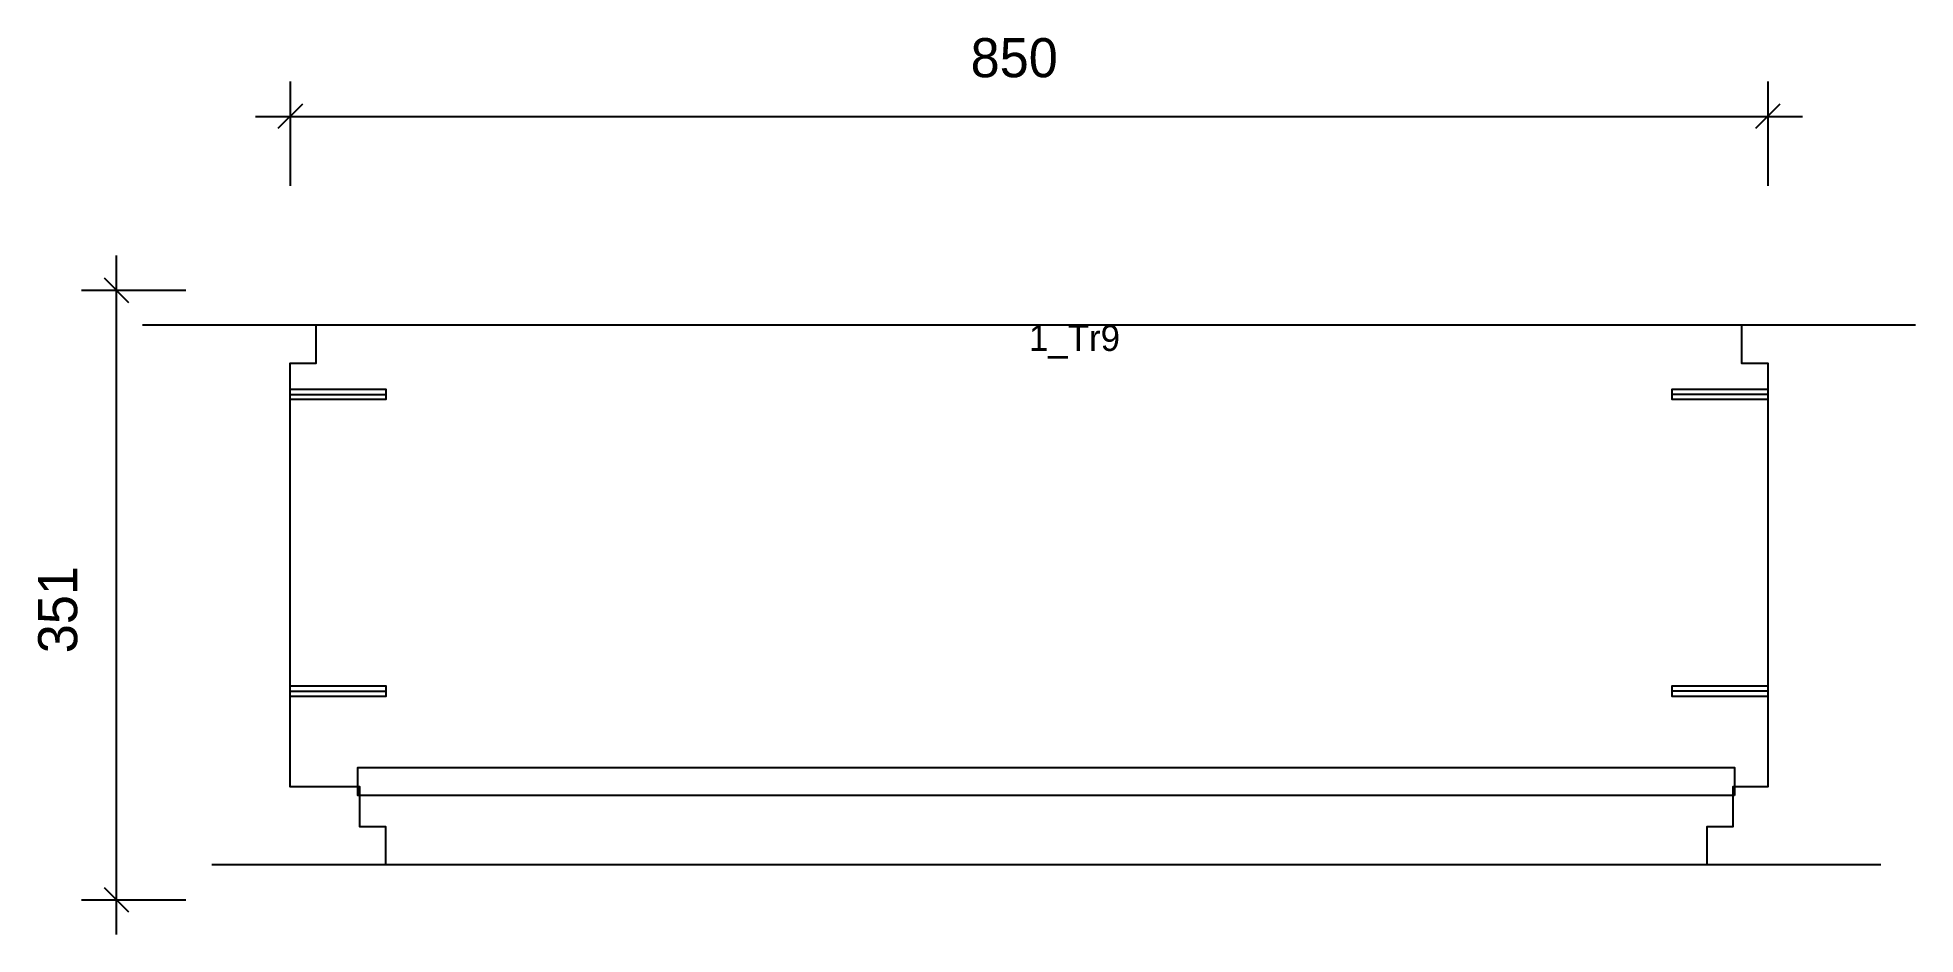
# Model space of a CAD drawing. Header units: millimetres. Extents: x -145 to 935, y -40 to 476.
import ezdxf
from ezdxf.enums import TextEntityAlignment as Align

# ---------------------------------------------------------------- set-up
doc = ezdxf.new("R2010")
doc.units = ezdxf.units.MM
for name, color, linetype in [('CONTOUR', 7, 'CONTINUOUS'), ('CUT_RISER', 7, 'CONTINUOUS'), ('DIMLINES', 7, 'CONTINUOUS'), ('DIMLINESTEXT', 7, 'CONTINUOUS'), ('DRILLINGSSIDE', 7, 'CONTINUOUS'), ('EXTRATREADBACKPROFILELINES', 7, 'CONTINUOUS'), ('EXTRATREADBACKPROFILELINESTEXT', 7, 'CONTINUOUS'), ('EXTRATREADFRONTPROFILELINES', 7, 'CONTINUOUS')]:
    doc.layers.add(name, color=color, linetype=linetype)

msp = doc.modelspace()

# ---------------------------------------------------------------- linework, layer by layer
at = {"layer": 'CONTOUR', "color": 0, "linetype": '0'}
msp.add_lwpolyline([(835, 310.714), (835, 288.714), (850, 288.714), (850, 45), (830, 45), (830, 22), (815, 22), (815, 0), (55, 0), (55, 22), (40, 22), (40, 44.999), (0, 44.999), (0, 288.714), (15, 288.714), (15, 310.714), (835, 310.714)], dxfattribs=at)
at = {"layer": 'CUT_RISER', "color": 1, "linetype": '1'}
msp.add_lwpolyline([(831, 40), (435, 40), (39, 40), (39, 56), (831, 56), (831, 40)], dxfattribs=at)
at = {"layer": 'DIMLINES', "color": 0}
for p, q in [((0, 450.714), (0, 390.714)), ((850, 450.714), (850, 390.714)), ((7.071, 437.785), (-7.071, 423.643)), ((857.071, 437.785), (842.929, 423.643)), ((-20, 430.714), (870, 430.714)), ((-100, -40), (-100, 350.714)), ((-107.071, 337.785), (-92.929, 323.643)), ((-120, 330.714), (-60, 330.714)), ((-120, -20), (-60, -20)), ((-107.071, -12.929), (-92.929, -27.071))]:
    msp.add_line(p, q, dxfattribs=at)
at = {"layer": 'DRILLINGSSIDE', "color": 3}
for p, q in [((0, 270.714), (55, 270.714)), ((850, 270.714), (795, 270.714)), ((0, 99.999), (55, 99.999)), ((850, 100), (795, 100))]:
    msp.add_line(p, q, dxfattribs=at)
at = {"layer": 'DRILLINGSSIDE', "color": 3, "linetype": '3'}
for points in [[(0, 273.714), (55, 273.714), (55, 267.714), (0, 267.714)], [(850, 267.714), (795, 267.714), (795, 273.714), (850, 273.714)], [(0, 102.999), (55, 102.999), (55, 96.999), (0, 96.999)], [(850, 97), (795, 97), (795, 103), (850, 103)]]:
    msp.add_lwpolyline(points, dxfattribs=at)
at = {"layer": 'EXTRATREADBACKPROFILELINES', "color": 2}
msp.add_line((-85, 310.714), (935, 310.714), dxfattribs=at)
at = {"layer": 'EXTRATREADFRONTPROFILELINES', "color": 2}
msp.add_line((915, 0), (-45, 0), dxfattribs=at)

# ---------------------------------------------------------------- texts
at = {"layer": 'DIMLINESTEXT'}
msp.add_text('850', height=22.5, dxfattribs=at).set_placement((391.429, 475.714), align=Align.TOP_LEFT)
msp.add_text('351', height=22.5, rotation=90, dxfattribs=at).set_placement((-145, 121.786), align=Align.TOP_LEFT)
at = {"layer": 'EXTRATREADBACKPROFILELINESTEXT'}
msp.add_text('1_Tr9', height=15, rotation=360, dxfattribs=at).set_placement((425, 310.714), align=Align.TOP_LEFT)

doc.saveas('drawing.dxf')
